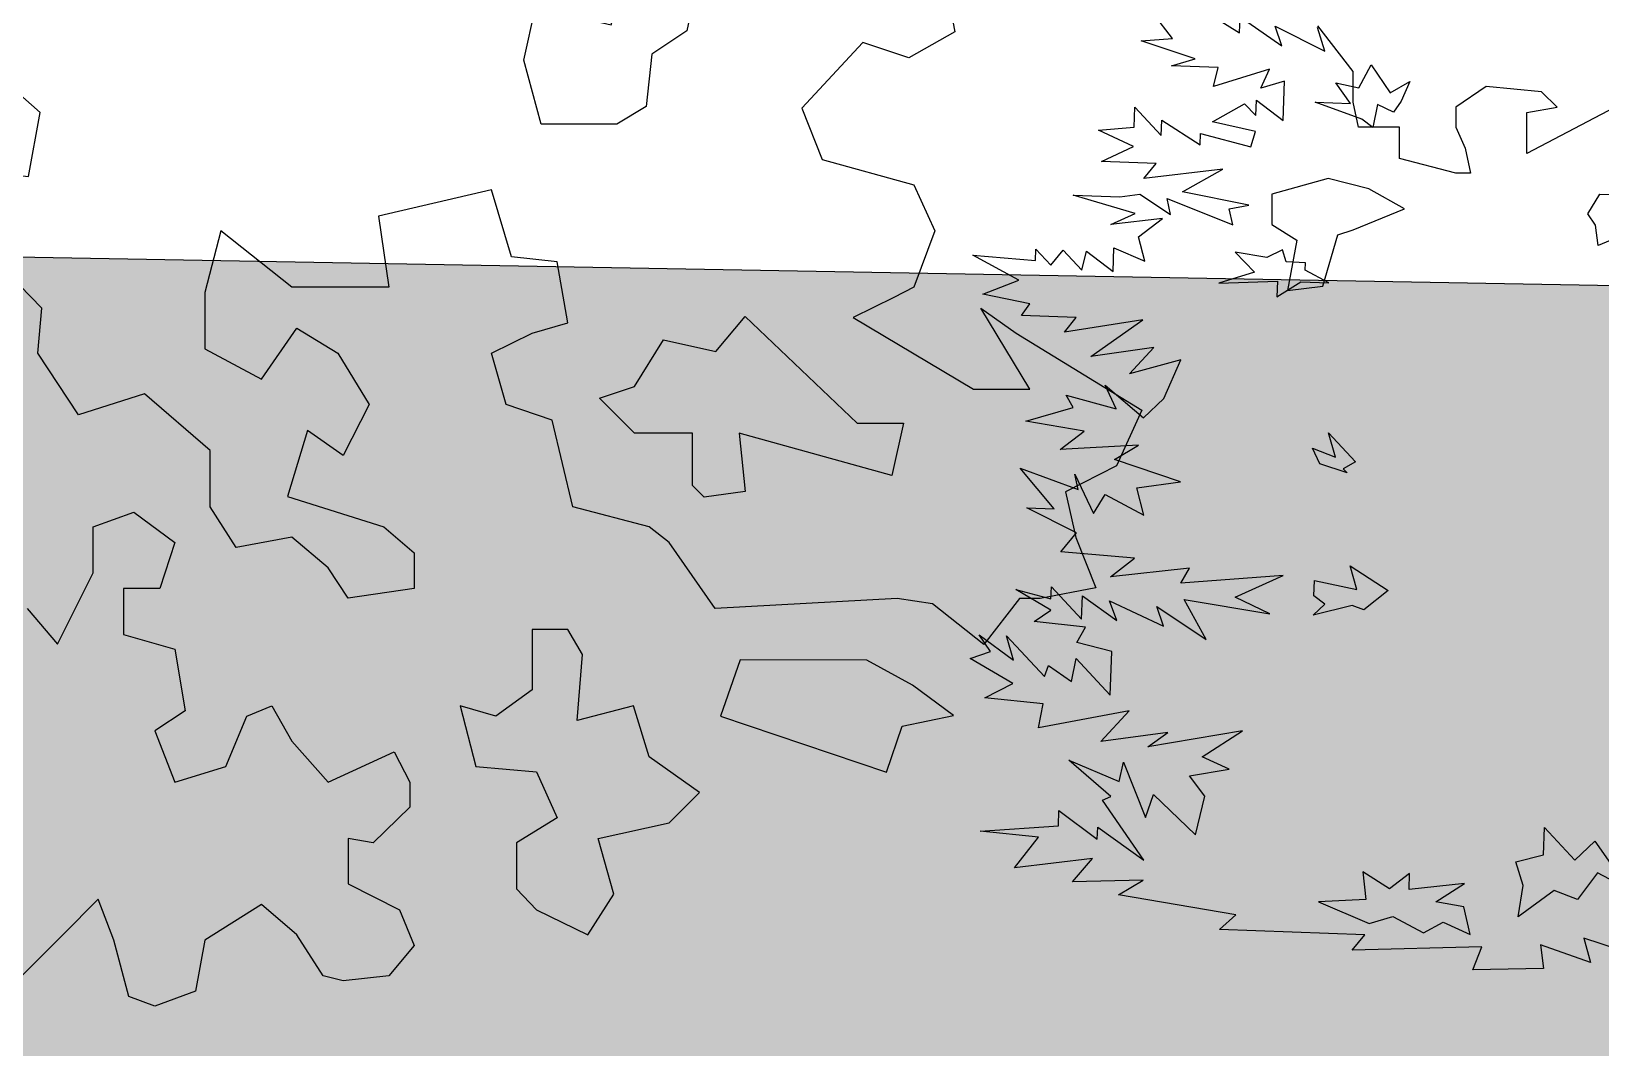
# Model space of a CAD drawing. Header units: inches. Extents: x 11.9 to 85.3, y 21.1 to 37.4.
# Drawn here: x 38.4783 to 38.957, y 21.8438 to 22.1537 of the extents above; entities that cross this region are included whole.
import ezdxf

# ---------------------------------------------------------------- set-up
doc = ezdxf.new("R2010")
doc.units = ezdxf.units.IN
doc.header["$MEASUREMENT"] = 0
doc.layers.add('CAY', color=94, linetype='Continuous')
doc.layers.add('CAY-3', color=61, linetype='Continuous')

# ---------------------------------------------------------------- blocks, each defined once
blk = doc.blocks.new('A$C76451831')
at = {"layer": 'CAY'}
for p, q in [((3915.1, 501.1), (3898, 463.3)), ((3898, 463.3), (3863.2, 445.6)), ((3863.2, 445.6), (3870.3, 414.4)), ((3870.3, 414.4), (3883.8, 380.2)), ((3883.8, 380.2), (3846.1, 373.1)), ((3831.9, 373.1), (3807.8, 341.8)), ((3846.1, 373.1), (3831.9, 373.1))]:
    blk.add_line(p, q, dxfattribs=at)
for points in [[(3962.9, 768.9), (3981.5, 757.4), (3981.9, 768.2), (4010.2, 748.6), (4005.7, 761.9), (4039.5, 744.9), (4034.6, 760.9)], [(4262.6, 126.9), (4215.6, 142.2), (4220, 125.7), (4186, 137.8), (4188.1, 121.8), (4140.1, 120.8), (4146.1, 136.4), (4058.1, 134.1), (4066.6, 144.6), (3967.9, 148.1), (3979.1, 158.1), (3899.4, 171.8), (3916.1, 181.6), (3868, 180.6), (3881.7, 196.4), (3828.5, 190.1), (3845, 210.9), (3805.3, 215), (3858.5, 218.6), (3858.8, 229), (3884.9, 209.5), (3885.2, 217.6), (3916.5, 195.2), (3888.5, 236.1), (3894, 238.6), (3865.5, 263.2), (3899.8, 248.8), (3902.6, 261.9), (3917.6, 224.2), (3923.1, 239.9), (3951.6, 212.6), (3957.9, 238.7), (3947.6, 252.6), (3974.4, 257.1), (3956.2, 265.5), (3983.5, 283.1), (3919.2, 272.2), (3932.7, 282.1), (3887.2, 276), (3906.5, 296.7), (3844.9, 285.2), (3848.2, 301.4), (3808.5, 305.5), (3827.4, 315.3), (3798.5, 332.2), (3812.3, 337.1), (3804.5, 348.3), (3827.9, 331.1), (3823.1, 347.6), (3848.9, 320), (3851.8, 327.6), (3867.3, 316.6), (3870.6, 332.4), (3893.7, 307.5), (3894.8, 337), (3871, 343.2), (3876.8, 353.5), (3842, 357.4), (3853.2, 365.2), (3829.6, 379.1), (3853.4, 372.9), (3853.7, 381), (3874.2, 359), (3874.8, 374.8), (3898.2, 358.2), (3893.2, 371.5), (3929.8, 354.3), (3925.3, 367.6), (3958.9, 345.2), (3944, 372.4), (4002.2, 362.7), (3978.5, 373.9), (4011.2, 388.7), (3941.7, 383.4), (3947.5, 393.6), (3893.8, 387.8), (3910.1, 400.4), (3860, 404.8), (3870.8, 417.6), (3837, 434.6), (3855.6, 434), (3832.5, 461.5), (3871.9, 447), (3869.5, 457.5), (3882.2, 430.8), (3890.3, 443.7), (3916.6, 429.6), (3911.8, 448.3), (3941.4, 452.3), (3896.6, 467.5), (3912.8, 477.3), (3859.7, 474.2), (3876, 486.8), (3836.3, 493.6), (3868.4, 502.9), (3863.7, 511.2), (3897.8, 501.9), (3890.2, 518), (3916.2, 495.8), (3930.2, 508.9), (3941.6, 535.3), (3906.8, 525.6), (3923.3, 543.6), (3880.5, 537.4), (3915.8, 562.4), (3862.5, 553.9), (3870.5, 564), (3833.4, 565.3), (3839.1, 573.3), (3807.2, 579.8), (3831.5, 589.4), (3800.4, 606.4), (3842.9, 602.6), (3843.1, 610.3), (3853.2, 599.5), (3861.7, 609.7), (3874.4, 596.1), (3877.5, 609.1), (3895.6, 595.3), (3896.2, 611.2), (3917.2, 602.3), (3912.8, 618.8), (3929.1, 631.3), (3894, 627.1), (3910.6, 634.7), (3868.4, 647.1), (3900.1, 646), (3913.8, 647.7), (3934.6, 633.9), (3932.3, 644.8), (3976.9, 627), (3974.6, 637.9), (3987.8, 640.2), (3942.8, 649.4), (3970.1, 664.8), (3916.4, 658.5), (3924.9, 668.7), (3887.8, 670), (3909.5, 680.1), (3885.8, 691.3), (3909.9, 693.2), (3910.4, 706.8), (3928.3, 687.6), (3928.7, 698), (3954.8, 681.2), (3955.1, 688.9), (3989.2, 680), (3992.3, 690.3), (3963.1, 696.8), (3984.8, 709.2), (3992.7, 701.2), (3993, 711.6), (4011.1, 697.8), (4012.1, 724.6), (3996, 719.7), (4001.9, 732.6), (3963.9, 720.8), (3967.1, 733.8), (3935.4, 734.9), (3951.4, 739.8), (3914.7, 752), (3936, 753.5), (3923, 770.3)]]:
    blk.add_lwpolyline(points, dxfattribs=at)
for points in [[(4064.6, 698.7), (4032.9, 710.2), (4056.9, 709.4), (4046.9, 723.3), (4062.7, 720.1), (4070.9, 735.6), (4083.8, 716.6), (4097.3, 724.3), (4091.3, 710.9), (4086.1, 703.4), (4075.4, 708.7), (4072.1, 693)], [(4223.4, 626.6), (4218.2, 634.5), (4226.4, 647.8), (4245.4, 647.1), (4234.2, 636.7), (4249.6, 623), (4225.2, 612.9)], [(4013.2, 601.7), (4010.8, 609.9), (4000.2, 604.8), (3978.6, 608.3), (3991.7, 594.7), (3967.4, 587.4), (4007.3, 588.7), (4006.9, 577.9), (4023.2, 588.2), (4042.2, 587.5), (4026.2, 596.2), (4026.3, 601.2)], [(4054.6, 458.4), (4036.2, 464.5), (4031.1, 475.1), (4046.8, 469.1), (4041.9, 485.6), (4060.3, 465.9), (4052, 461.2)], [(4032, 374.8), (4032.4, 385.2), (4061.2, 379.2), (4056.8, 395.2), (4082.5, 378.5), (4066.1, 365.4), (4058.1, 368.4), (4031.6, 361.7), (4039.5, 369.1)], [(4174.2, 178.1), (4169.4, 194.1), (4188.1, 198.9), (4188.8, 217.4), (4209.3, 195.4), (4222.9, 208.1), (4238.4, 186.2), (4264.8, 188), (4278.1, 179.9), (4245.8, 175.6), (4224.8, 186.7), (4211.1, 168.6), (4195.4, 174.6), (4170.8, 156.9)], [(4138.2, 144.9), (4133.9, 163.6), (4114.9, 167), (4134.4, 179.5), (4096.7, 175.3), (4097, 186.2), (4083.5, 175.8), (4065.4, 187.3), (4067.4, 168.6), (4035.2, 167), (4069.6, 152.2), (4085.6, 157.1), (4106.5, 146), (4119.9, 153.2)]]:
    blk.add_lwpolyline(points, close=True, dxfattribs=at)
at = {"layer": 'CAY-3'}
for p, q in [((3780.9, 795.7), (3788, 758)), ((3788, 758), (3756.7, 740.3)), ((3725.5, 750.9), (3684.2, 706.1)), ((3756.7, 740.3), (3725.5, 750.9)), ((3684.2, 706.1), (3697.8, 671.3)), ((3697.8, 671.3), (3760.3, 654.2)), ((3473.1, 650.6), (3396.5, 632.9)), ((3486.7, 605.2), (3473.1, 650.6)), ((3760.3, 654.2), (3774.4, 622.9)), ((3396.5, 632.9), (3403.5, 584.6)), ((3289.2, 622.9), (3278.5, 581)), ((3337.5, 584.6), (3289.2, 622.9)), ((3774.4, 622.9), (3760.3, 584.6)), ((3167.7, 570.4), (3137, 601.7)), ((3517.9, 601.7), (3486.7, 605.2)), ((3525, 560.4), (3517.9, 601.7)), ((3278.5, 581), (3278.5, 542.7)), ((3403.5, 584.6), (3337.5, 584.6)), ((3746.7, 577.5), (3719, 563.9)), ((3760.3, 584.6), (3746.7, 577.5)), ((3164.8, 539.7), (3167.7, 570.4)), ((3839, 515.2), (3805.7, 570.4)), ((3805.7, 570.4), (3829.8, 553.3)), ((3316.9, 522), (3341, 556.8)), ((3341, 556.8), (3368.8, 539.7)), ((3500.8, 553.3), (3525, 560.4)), ((3719, 563.9), (3800.7, 515.2)), ((3473.1, 539.7), (3500.8, 553.3)), ((3829.8, 553.3), (3915.1, 501.1)), ((3192.5, 497.8), (3164.8, 539.7)), ((3278.5, 542.7), (3316.9, 522)), ((3368.8, 539.7), (3390, 504.9)), ((3483.1, 504.9), (3473.1, 539.7)), ((3237.3, 512), (3192.5, 497.8)), ((3282.1, 473.7), (3237.3, 512)), ((3800.7, 515.2), (3839, 515.2)), ((3390, 504.9), (3372.3, 470.1)), ((3514.4, 494.3), (3483.1, 504.9)), ((3528.5, 435.3), (3514.4, 494.3)), ((3348.1, 487.2), (3334.6, 442.4)), ((3372.3, 470.1), (3348.1, 487.2)), ((3282.1, 435.3), (3282.1, 473.7)), ((3334.6, 442.4), (3400, 421.8)), ((3202.5, 421.8), (3230.2, 431.8)), ((3230.2, 431.8), (3257.9, 411.1)), ((3299.8, 407.6), (3282.1, 435.3)), ((3580.4, 421.8), (3528.5, 435.3)), ((3202.5, 390.5), (3202.5, 421.8)), ((3400, 421.8), (3420.6, 404.1)), ((3594, 411.1), (3580.4, 421.8)), ((3257.9, 411.1), (3247.9, 379.9)), ((3337.5, 414.7), (3299.8, 407.6)), ((3362.3, 394), (3337.5, 414.7)), ((3625.2, 366.3), (3594, 411.1)), ((3420.6, 404.1), (3420.6, 379.9)), ((3178.3, 342.1), (3202.5, 390.5)), ((3375.8, 373.4), (3362.3, 394)), ((3223.1, 379.9), (3223.1, 348.6)), ((3247.9, 379.9), (3223.1, 379.9)), ((3420.6, 379.9), (3375.8, 373.4)), ((3157.7, 366.3), (3178.3, 342.1)), ((3748.8, 373.1), (3625.2, 366.3)), ((3773, 369.5), (3748.8, 373.1)), ((3807.8, 341.8), (3773, 369.5)), ((3223.1, 348.6), (3257.9, 338.6)), ((3257.9, 338.6), (3265, 296.7)), ((3306.9, 293.2), (3323.9, 300.2)), ((3323.9, 300.2), (3337.5, 276.1)), ((156.8, 263.3), (132.7, 294.5)), ((3265, 296.7), (3244.4, 283.1)), ((3292.7, 259), (3306.9, 293.2)), ((3244.4, 283.1), (3257.9, 248.3)), ((3337.5, 276.1), (3362.3, 248.3)), ((3362.3, 248.3), (3407.1, 269)), ((3407.1, 269), (3417.7, 248.3)), ((156.8, 242.6), (156.8, 263.3)), ((375.4, 260.4), (274.7, 207.8)), ((3257.9, 248.3), (3292.7, 259)), ((247, 253.3), (226.4, 239.1)), ((284.8, 249.7), (247, 253.3)), ((295.4, 239.1), (284.8, 249.7)), ((3417.7, 248.3), (3417.7, 231.2)), ((160.4, 225.5), (156.8, 242.6)), ((226.4, 239.1), (226.4, 225.5)), ((274.7, 235.6), (295.4, 239.1)), ((274.7, 207.8), (274.7, 235.6)), ((188.1, 225.5), (160.4, 225.5)), ((188.1, 204.3), (188.1, 225.5)), ((226.4, 225.5), (232.9, 211.4)), ((3417.7, 231.2), (3392.9, 207)), ((226.4, 194.3), (188.1, 204.3)), ((232.9, 211.4), (236.4, 194.3)), ((3375.8, 210), (3375.8, 179.3)), ((3392.9, 207), (3375.8, 210)), ((236.4, 194.3), (226.4, 194.3)), ((3375.8, 179.3), (3410.6, 161.6)), ((3206, 168.7), (3181.9, 144.5)), ((3216.6, 141), (3206, 168.7)), ((3316.9, 165.2), (3278.5, 141)), ((3341, 144.5), (3316.9, 165.2)), ((3410.6, 161.6), (3420.6, 137.4)), ((3181.9, 144.5), (3150.6, 113.3)), ((3226.7, 102.6), (3216.6, 141)), ((3278.5, 141), (3272.1, 106.2)), ((3358.7, 116.8), (3341, 144.5)), ((3420.6, 137.4), (3403.5, 116.8)), ((3372.3, 113.3), (3358.7, 116.8)), ((3403.5, 116.8), (3372.3, 113.3)), ((3244.4, 96.1), (3226.7, 102.6)), ((3272.1, 106.2), (3244.4, 96.1))]:
    blk.add_line(p, q, dxfattribs=at)
for points in [[(3495.1, 738.9), (3503, 774.6), (3554.5, 762.7), (3562.4, 790.4), (3558.4, 818.1), (3582.2, 826), (3617.8, 814.2), (3605.9, 758.7), (3582.2, 742.9), (3578.2, 707.2), (3558.4, 695.3), (3507, 695.3)], [(3158.6, 659.7), (3166.5, 703.3), (3134.8, 731), (3107.1, 707.2), (3130.9, 683.5), (3123, 663.7)], [(3570.3, 517.1), (3590.1, 548.8), (3625.7, 540.9), (3645.5, 564.6), (3721.6, 492.2), (3753.2, 492.2), (3745.3, 456.6), (3641.6, 485.4), (3645.5, 445.8), (3617.8, 441.9), (3609.9, 449.8), (3609.9, 485.4), (3570.3, 485.4), (3546.6, 509.2)], [(3535, 335), (3525, 352.1), (3500.8, 352.1), (3500.8, 310.9), (3476.1, 293.2), (3451.9, 300.2), (3462.5, 259), (3503.8, 255.4), (3517.9, 224.1), (3490.2, 207), (3490.2, 175.8), (3503.8, 161.6), (3538.6, 144.5), (3556.3, 172.2), (3545.6, 210), (3594, 220.6), (3614.6, 241.3), (3580.4, 265.4), (3569.8, 300.2), (3531.5, 290.2)], [(3728.2, 331.2), (3642.3, 331.5), (3628.8, 293.2), (3741.7, 255.1), (3752.3, 286.4), (3787.1, 293.5), (3759.4, 314.1)], [(167.4, 183.7), (139.7, 190.7), (101.4, 180.1), (101.4, 159.5), (118.5, 148.9), (112, 114.6), (136.2, 117.6), (146.2, 152.4), (156.8, 155.9), (191.6, 170.1)]]:
    blk.add_lwpolyline(points, close=True, dxfattribs=at)

msp = doc.modelspace()

# ---------------------------------------------------------------- hatches: boundary and pattern name
at = {"true_color": 0x000000}
h = msp.add_hatch(color=18, dxfattribs=at)
h.dxf.hatch_style = 1
h.paths.add_polyline_path([(70.51978, 21.54651), (69.24363, 22.3819), (69.24363, 24.06333), (69.11663, 24.06333), (69.11663, 22.25961), (70.25366, 21.51914), (12.49661, 22.54745), (12.49661, 21.9488), (70.51978, 21.1086)])

# ---------------------------------------------------------------- linework, layer by layer
msp.add_lwpolyline([(12.49661, 22.54745), (70.25366, 21.51914), (69.11663, 22.25961), (69.11663, 24.06333), (67.06144, 24.06333), (69.24363, 24.06333), (69.24363, 22.3819), (70.51978, 21.54651), (70.51978, 21.1086), (12.49661, 21.9488)], close=True)

# ---------------------------------------------------------------- block references
at = {"layer": 'CAY', "xscale": 0.0004489089019145984, "yscale": 0.0004489089019145984, "zscale": 0.0004489089019145984}
for p in [(38.81115, 22.02325), (37.05949, 21.8133)]:
    msp.add_blockref('A$C76451831', p, dxfattribs=at)

doc.saveas('drawing.dxf')
